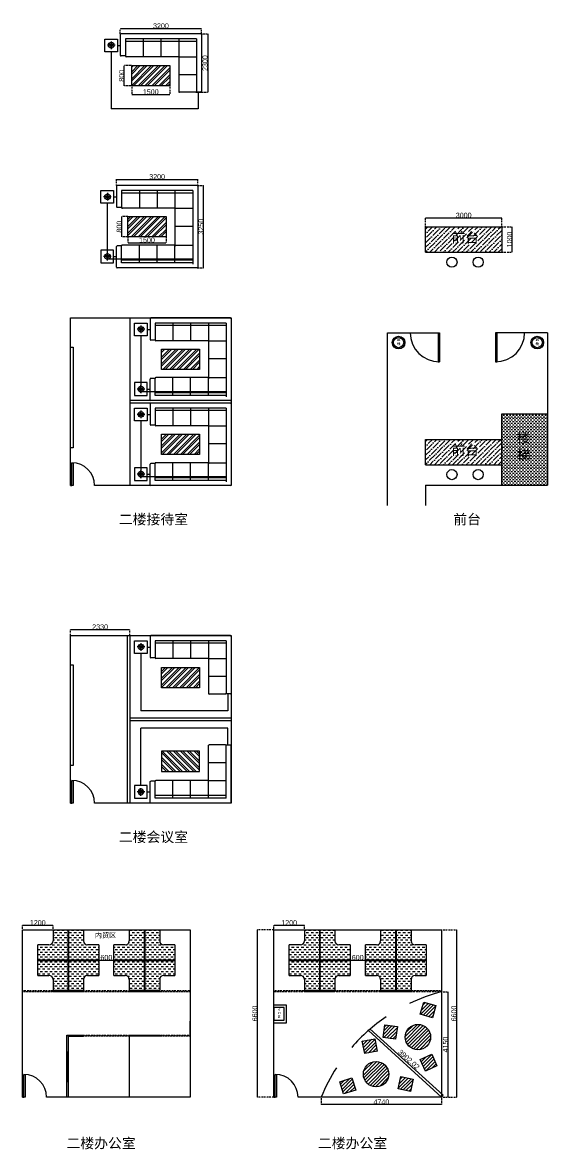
# Model space of a CAD drawing. Header units: millimetres. Extents: x 5032 to 54650, y 3654 to 48034.
# Drawn here: x 33980 to 54650, y 3654 to 48034 of the extents above; entities that cross this region are included whole.
import ezdxf

# ---------------------------------------------------------------- set-up
doc = ezdxf.new("R2010")
doc.units = ezdxf.units.MM
doc.linetypes.add('ACAD_ISO03W100', pattern=[30, 12, -18])
for name, color, linetype in [('font', 9, 'Continuous'), ('label', 7, 'Continuous'), ('layout', 254, 'Continuous'), ('object', 7, 'Continuous'), ('wall', 3, 'Continuous'), ('图层2', 2, 'Continuous'), ('图层3', 1, 'Continuous')]:
    doc.layers.add(name, color=color, linetype=linetype)
doc.styles.get("Standard").update_dxf_attribs({"font": 'arial.ttf', "height": 200})
doc.dimstyles.new('ISO-25', dxfattribs={"dimtxt": 400, "dimasz": 2.5, "dimexe": 1.25, "dimexo": 0.625, "dimtad": 1, "dimtxsty": 'Standard', "dimcen": 2.5, "dimclrd": 2, "dimclre": 2, "dimclrt": 2, "dimadec": 0, "dimazin": 0, "dimtfac": 1, "dimtmove": 0, "dimatfit": 3, "dimfxl": 0, "dimarcsym": 0})

# ---------------------------------------------------------------- blocks, each defined once
blk = doc.blocks.new('sofa')
h = blk.add_hatch()
h.set_pattern_fill('ANSI32', color=4, scale=20)
h.paths.add_polyline_path([(40950, 35180), (39450, 35180), (39450, 34380), (40950, 34380)])
at = {"color": 4}
for p, q in [((41300, 35530), (42000, 35530)), ((41300, 34830), (42000, 34830))]:
    blk.add_line(p, q, dxfattribs=at)
at = {"layer": '图层2', "color": 1}
for p, q in [((39000, 36400), (39000, 35590)), ((42170, 36430), (39030, 36430)), ((42200, 36400), (42200, 34169)), ((38386, 36228), (38886, 36228)), ((38386, 35728), (38386, 36228)), ((38886, 36228), (38886, 35728)), ((38886, 35978), (39000, 35978)), ((39200, 36230), (39200, 35560)), ((42000, 36230), (39200, 36230)), ((42000, 36230), (42000, 34283)), ((38886, 35728), (38386, 35728)), ((38636, 35728), (38636, 33473)), ((39200, 35560), (39030, 35560)), ((41300, 35530), (39230, 35530)), ((41300, 35530), (41300, 34160)), ((39450, 35180), (40950, 35180)), ((39450, 34380), (39450, 35180)), ((40950, 35180), (40950, 34380)), ((40950, 34380), (39450, 34380)), ((42000, 34283), (42000, 34160)), ((41970, 34130), (41330, 34130)), ((42170, 34139), (42000, 34139)), ((42061, 34139), (42061, 33473)), ((42061, 33473), (38636, 33473))]:
    blk.add_line(p, q, dxfattribs=at)
for centre, start, end in [((39030, 36400), 90, 180), ((42170, 36400), 0, 90), ((39030, 35590), 180, 270), ((39230, 35560), 180, 270), ((41330, 34160), 180, 270), ((41970, 34160), 270, 0), ((42170, 34169), 270, 0)]:
    blk.add_arc(centre, 30, start, end, dxfattribs=at)
at = {"layer": '图层3', "color": 4}
for p, q in [((38794, 35983), (38494, 35983)), ((38644, 36133), (38644, 35833)), ((42000, 36130), (39200, 36130)), ((39900, 36230), (39900, 35530)), ((40600, 36230), (40600, 35530)), ((41300, 36230), (41300, 35530))]:
    blk.add_line(p, q, dxfattribs=at)
for radius in [112, 56.2]:
    blk.add_circle((38644, 35983), radius, dxfattribs=at)
blk = doc.blocks.new('sofa_01')
h = blk.add_hatch()
h.set_pattern_fill('ANSI32', color=4, scale=20)
h.set_pattern_definition([(45, (11320, -5), (-134.70384, 134.70384), []), (45, (11409.8, -5), (-134.70384, 134.70384), [])])
h.paths.add_polyline_path([(52270, 34375), (52270, 35175), (50770, 35175), (50770, 34375)])
at = {"color": 4}
for p, q in [((52620, 35500), (53320, 35500)), ((52620, 34800), (53320, 34800)), ((52620, 34050), (53320, 34050))]:
    blk.add_line(p, q, dxfattribs=at)
at = {"layer": '图层2', "color": 1}
for p, q in [((53490, 36400), (50350, 36400)), ((49706, 36198), (50206, 36198)), ((49706, 35698), (49706, 36198)), ((50206, 36198), (50206, 35698)), ((50206, 35948), (50320, 35948)), ((50320, 36370), (50320, 35560)), ((50520, 36200), (50520, 35530)), ((53320, 36200), (50520, 36200)), ((53320, 36200), (53320, 33300)), ((53520, 36370), (53520, 33180)), ((50206, 35698), (49706, 35698)), ((49956, 35698), (49956, 33443)), ((50520, 35530), (50350, 35530)), ((52620, 35500), (50550, 35500)), ((50770, 35175), (52270, 35175)), ((50770, 34375), (50770, 35175)), ((52270, 35175), (52270, 34375)), ((52620, 35500), (52620, 34000)), ((52270, 34375), (50770, 34375)), ((49706, 33852), (49706, 33352)), ((50206, 33852), (49706, 33852)), ((50206, 33352), (50206, 33852)), ((50320, 33180), (50320, 33990)), ((50520, 34020), (50350, 34020)), ((50520, 33350), (50520, 34020)), ((52620, 34050), (50550, 34050)), ((49706, 33352), (50206, 33352)), ((53320, 33493), (49956, 33493)), ((50206, 33602), (50320, 33602)), ((53320, 33350), (50520, 33350)), ((53490, 33150), (50350, 33150))]:
    blk.add_line(p, q, dxfattribs=at)
for centre, start, end in [((50350, 36370), 90, 180), ((53490, 36370), 0, 90), ((50350, 35560), 180, 270), ((50550, 35530), 180, 270), ((50350, 33990), 90, 180), ((50550, 34020), 90, 180), ((50350, 33180), 180, 270), ((53490, 33180), 270, 0)]:
    blk.add_arc(centre, 30, start, end, dxfattribs=at)
at = {"layer": '图层3', "color": 4}
for p, q in [((50114, 35953), (49814, 35953)), ((49964, 36103), (49964, 35803)), ((53320, 36100), (50520, 36100)), ((51220, 36200), (51220, 35500)), ((51920, 36200), (51920, 35500)), ((52620, 36200), (52620, 35500)), ((49964, 33447), (49964, 33747)), ((51220, 33350), (51220, 34050)), ((51920, 33350), (51920, 34050)), ((52620, 33350), (52620, 34050)), ((50114, 33597), (49814, 33597)), ((53320, 33450), (50520, 33450))]:
    blk.add_line(p, q, dxfattribs=at)
for centre, radius in [((49964, 35953), 112), ((49964, 35953), 56.2), ((49964, 33597), 112), ((49964, 33597), 56.2)]:
    blk.add_circle(centre, radius, dxfattribs=at)
blk = doc.blocks.new('*D13')
at = {"layer": 'Defpoints', "color": 0, "transparency": 16777216}
for p in [(38280, 45537), (39780, 45537), (39780, 45200)]:
    blk.add_point(p, dxfattribs=at)
at = {"layer": 'font', "color": 2, "linetype": 'ACAD_ISO03W100', "lineweight": -2, "transparency": 16777216}
for p, q in [((38280, 45536), (38280, 45199)), ((39780, 45536), (39780, 45199))]:
    blk.add_line(p, q, dxfattribs=at)
at = {"layer": 'font', "color": 2, "lineweight": -2, "transparency": 16777216}
blk.add_line((38283, 45200), (39778, 45200), dxfattribs=at)
at = {"layer": 'font', "color": 2, "transparency": 16777216}
for points in [[(38283, 45200), (38283, 45200), (38280, 45200)], [(39778, 45200), (39778, 45200), (39780, 45200)]]:
    blk.add_solid(points, dxfattribs=at)
at = {"layer": 'font', "color": 2, "transparency": 16777216, "insert": (39030, 45303), "char_height": 200, "attachment_point": 5}
blk.add_mtext('1500', dxfattribs=at)
blk = doc.blocks.new('*D14')
at = {"layer": 'Defpoints', "color": 0, "transparency": 16777216}
for p in [(37980, 46337), (38280, 46337), (38280, 45537)]:
    blk.add_point(p, dxfattribs=at)
at = {"layer": 'font', "color": 2, "linetype": 'ACAD_ISO03W100', "lineweight": -2, "transparency": 16777216}
for p, q in [((38279, 46337), (37979, 46337)), ((38279, 45537), (37979, 45537))]:
    blk.add_line(p, q, dxfattribs=at)
at = {"layer": 'font', "color": 2, "lineweight": -2, "transparency": 16777216}
blk.add_line((37980, 45539), (37980, 46334), dxfattribs=at)
at = {"layer": 'font', "color": 2, "transparency": 16777216}
for points in [[(37980, 46334), (37980, 46334), (37980, 46337)], [(37980, 45539), (37980, 45539), (37980, 45537)]]:
    blk.add_solid(points, dxfattribs=at)
at = {"layer": 'font', "color": 2, "transparency": 16777216, "insert": (37877, 45937), "char_height": 200, "attachment_point": 5, "rotation": 90}
blk.add_mtext('800', dxfattribs=at)
blk = doc.blocks.new('*D15')
at = {"layer": 'Defpoints', "color": 0, "transparency": 16777216}
for p in [(37830, 47557), (41030, 47800), (41030, 47557)]:
    blk.add_point(p, dxfattribs=at)
at = {"layer": 'font', "color": 2, "linetype": 'ACAD_ISO03W100', "lineweight": -2, "transparency": 16777216}
for p, q in [((37830, 47557), (37830, 47801)), ((41030, 47557), (41030, 47801))]:
    blk.add_line(p, q, dxfattribs=at)
at = {"layer": 'font', "color": 2, "lineweight": -2, "transparency": 16777216}
blk.add_line((37833, 47800), (41028, 47800), dxfattribs=at)
at = {"layer": 'font', "color": 2, "transparency": 16777216}
for points in [[(37833, 47800), (37833, 47800), (37830, 47800)], [(41028, 47800), (41028, 47800), (41030, 47800)]]:
    blk.add_solid(points, dxfattribs=at)
at = {"layer": 'font', "color": 2, "transparency": 16777216, "insert": (39430, 47903), "char_height": 200, "attachment_point": 5}
blk.add_mtext('3200', dxfattribs=at)
blk = doc.blocks.new('*D16')
at = {"layer": 'Defpoints', "color": 0, "transparency": 16777216}
for p in [(41000, 47587), (40800, 45287), (41270, 45287)]:
    blk.add_point(p, dxfattribs=at)
at = {"layer": 'font', "color": 2, "linetype": 'ACAD_ISO03W100', "lineweight": -2, "transparency": 16777216}
for p, q in [((41001, 47587), (41271, 47587)), ((40801, 45287), (41271, 45287))]:
    blk.add_line(p, q, dxfattribs=at)
at = {"layer": 'font', "color": 2, "lineweight": -2, "transparency": 16777216}
blk.add_line((41270, 47584), (41270, 45289), dxfattribs=at)
at = {"layer": 'font', "color": 2, "transparency": 16777216}
for points in [[(41270, 47584), (41270, 47584), (41270, 47587)], [(41270, 45289), (41270, 45289), (41270, 45287)]]:
    blk.add_solid(points, dxfattribs=at)
at = {"layer": 'font', "color": 2, "transparency": 16777216, "insert": (41167, 46437), "char_height": 200, "attachment_point": 5, "rotation": 90}
blk.add_mtext('2300', dxfattribs=at)
blk = doc.blocks.new('*D17')
at = {"layer": 'Defpoints', "color": 0, "transparency": 16777216}
for p in [(38130, 39595), (39630, 39595), (39630, 39361)]:
    blk.add_point(p, dxfattribs=at)
at = {"layer": 'font', "color": 2, "linetype": 'ACAD_ISO03W100', "lineweight": -2, "transparency": 16777216}
for p, q in [((38130, 39594), (38130, 39360)), ((39630, 39594), (39630, 39360))]:
    blk.add_line(p, q, dxfattribs=at)
at = {"layer": 'font', "color": 2, "lineweight": -2, "transparency": 16777216}
blk.add_line((38133, 39361), (39628, 39361), dxfattribs=at)
at = {"layer": 'font', "color": 2, "transparency": 16777216}
for points in [[(38133, 39361), (38133, 39361), (38130, 39361)], [(39628, 39361), (39628, 39361), (39630, 39361)]]:
    blk.add_solid(points, dxfattribs=at)
at = {"layer": 'font', "color": 2, "transparency": 16777216, "insert": (38880, 39464), "char_height": 200, "attachment_point": 5}
blk.add_mtext('1500', dxfattribs=at)
blk = doc.blocks.new('*D18')
at = {"layer": 'Defpoints', "color": 0, "transparency": 16777216}
for p in [(37890, 40395), (38130, 40395), (38130, 39595)]:
    blk.add_point(p, dxfattribs=at)
at = {"layer": 'font', "color": 2, "linetype": 'ACAD_ISO03W100', "lineweight": -2, "transparency": 16777216}
for p, q in [((38129, 40395), (37889, 40395)), ((38129, 39595), (37889, 39595))]:
    blk.add_line(p, q, dxfattribs=at)
at = {"layer": 'font', "color": 2, "lineweight": -2, "transparency": 16777216}
blk.add_line((37890, 39597), (37890, 40392), dxfattribs=at)
at = {"layer": 'font', "color": 2, "transparency": 16777216}
for points in [[(37890, 40392), (37890, 40392), (37890, 40395)], [(37890, 39597), (37890, 39597), (37890, 39595)]]:
    blk.add_solid(points, dxfattribs=at)
at = {"layer": 'font', "color": 2, "transparency": 16777216, "insert": (37787, 39995), "char_height": 200, "attachment_point": 5, "rotation": 90}
blk.add_mtext('800', dxfattribs=at)
blk = doc.blocks.new('*D19')
at = {"layer": 'Defpoints', "color": 0, "transparency": 16777216}
for p in [(40880, 41858), (37680, 41615), (40880, 41615)]:
    blk.add_point(p, dxfattribs=at)
at = {"layer": 'font', "color": 2, "linetype": 'ACAD_ISO03W100', "lineweight": -2, "transparency": 16777216}
for p, q in [((37680, 41616), (37680, 41860)), ((40880, 41616), (40880, 41860))]:
    blk.add_line(p, q, dxfattribs=at)
at = {"layer": 'font', "color": 2, "lineweight": -2, "transparency": 16777216}
blk.add_line((37683, 41858), (40878, 41858), dxfattribs=at)
at = {"layer": 'font', "color": 2, "transparency": 16777216}
for points in [[(37683, 41859), (37683, 41858), (37680, 41858)], [(40878, 41859), (40878, 41858), (40880, 41858)]]:
    blk.add_solid(points, dxfattribs=at)
at = {"layer": 'font', "color": 2, "transparency": 16777216, "insert": (39280, 41961), "char_height": 200, "attachment_point": 5}
blk.add_mtext('3200', dxfattribs=at)
blk = doc.blocks.new('*D24')
at = {"layer": 'Defpoints', "color": 0, "transparency": 16777216}
for p in [(38200, 24130), (35870, 23890), (38200, 23890)]:
    blk.add_point(p, dxfattribs=at)
at = {"layer": 'font', "color": 2, "linetype": 'ACAD_ISO03W100', "lineweight": -2, "transparency": 16777216}
for p, q in [((35870, 23891), (35870, 24131)), ((38200, 23891), (38200, 24131))]:
    blk.add_line(p, q, dxfattribs=at)
at = {"layer": 'font', "color": 2, "lineweight": -2, "transparency": 16777216}
blk.add_line((35872, 24130), (38198, 24130), dxfattribs=at)
at = {"layer": 'font', "color": 2, "transparency": 16777216}
for points in [[(35872, 24130), (35872, 24130), (35870, 24130)], [(38198, 24130), (38198, 24130), (38200, 24130)]]:
    blk.add_solid(points, dxfattribs=at)
at = {"layer": 'font', "color": 2, "transparency": 16777216, "insert": (37035, 24233), "char_height": 200, "attachment_point": 5}
blk.add_mtext('2330', dxfattribs=at)
blk = doc.blocks.new('前台')
at = {"layer": 'font'}
h = blk.add_hatch(dxfattribs=at)
h.set_pattern_fill('ANSI36', color=4, scale=40)
h.set_pattern_definition([(45, (4e-11, 8369.74), (67.35192, 246.95704), [317.5, -63.5, 0, -63.5])])
h.paths.add_polyline_path([(52850, 38990), (52850, 39990), (49850, 39990), (49850, 38990)])
h.paths.add_polyline_path([(50739, 39120), (52083, 39120), (52083, 39892), (50739, 39892)], flags=24)
at = {"layer": 'font', "color": 1}
for p, q in [((49850, 38990), (49850, 39990)), ((49850, 39990), (52850, 39990)), ((49850, 38990), (52850, 38990))]:
    blk.add_line(p, q, dxfattribs=at)
for centre in [(50890, 38600), (51920, 38600)]:
    blk.add_circle(centre, 200, dxfattribs=at)
at = {"layer": 'object', "color": 1}
blk.add_line((52850, 39990), (52850, 38990), dxfattribs=at)
at = {"layer": 'font', "insert": (50870, 39770), "char_height": 400, "attachment_point": 1}
blk.add_mtext_dynamic_manual_height_columns('{\\fSimSun|b0|i0|c134|p2;前台}', width=1290, gutter_width=1000, heights=[0], dxfattribs=at)
blk = doc.blocks.new('*D27')
at = {"layer": 'Defpoints', "color": 0, "transparency": 16777216}
for p in [(49850, 39990), (52850, 40340), (52850, 39990)]:
    blk.add_point(p, dxfattribs=at)
at = {"layer": 'object', "color": 2, "linetype": 'ACAD_ISO03W100', "lineweight": -2, "transparency": 16777216}
for p, q in [((49850, 39990), (49850, 40341)), ((52850, 39990), (52850, 40341))]:
    blk.add_line(p, q, dxfattribs=at)
at = {"layer": 'object', "color": 2, "lineweight": -2, "transparency": 16777216}
blk.add_line((49853, 40340), (52848, 40340), dxfattribs=at)
at = {"layer": 'object', "color": 2, "transparency": 16777216}
for points in [[(49853, 40340), (49853, 40340), (49850, 40340)], [(52848, 40340), (52848, 40340), (52850, 40340)]]:
    blk.add_solid(points, dxfattribs=at)
at = {"layer": 'object', "color": 2, "transparency": 16777216, "insert": (51350, 40443), "char_height": 200, "attachment_point": 5}
blk.add_mtext('3000', dxfattribs=at)
blk = doc.blocks.new('*D28')
at = {"layer": 'Defpoints', "color": 0, "transparency": 16777216}
for p in [(52850, 39990), (53260, 39990), (52850, 38990)]:
    blk.add_point(p, dxfattribs=at)
at = {"layer": 'object', "color": 2, "linetype": 'ACAD_ISO03W100', "lineweight": -2, "transparency": 16777216}
for p, q in [((52851, 39990), (53261, 39990)), ((52851, 38990), (53261, 38990))]:
    blk.add_line(p, q, dxfattribs=at)
at = {"layer": 'object', "color": 2, "lineweight": -2, "transparency": 16777216}
blk.add_line((53260, 38992), (53260, 39987), dxfattribs=at)
at = {"layer": 'object', "color": 2, "transparency": 16777216}
for points in [[(53260, 39987), (53260, 39987), (53260, 39990)], [(53260, 38992), (53260, 38992), (53260, 38990)]]:
    blk.add_solid(points, dxfattribs=at)
at = {"layer": 'object', "color": 2, "transparency": 16777216, "insert": (53157, 39490), "char_height": 200, "attachment_point": 5, "rotation": 90}
blk.add_mtext('1000', dxfattribs=at)
blk = doc.blocks.new('*D29')
at = {"layer": 'Defpoints', "color": 0, "transparency": 16777216}
for p in [(40850, 41620), (41110, 41620), (40850, 38370)]:
    blk.add_point(p, dxfattribs=at)
at = {"layer": 'object', "color": 2, "linetype": 'ACAD_ISO03W100', "lineweight": -2, "transparency": 16777216}
for p, q in [((40851, 41620), (41111, 41620)), ((40851, 38370), (41111, 38370))]:
    blk.add_line(p, q, dxfattribs=at)
at = {"layer": 'object', "color": 2, "lineweight": -2, "transparency": 16777216}
blk.add_line((41110, 38372), (41110, 41617), dxfattribs=at)
at = {"layer": 'object', "color": 2, "transparency": 16777216}
for points in [[(41110, 41617), (41110, 41617), (41110, 41620)], [(41110, 38372), (41110, 38372), (41110, 38370)]]:
    blk.add_solid(points, dxfattribs=at)
at = {"layer": 'object', "color": 2, "transparency": 16777216, "insert": (41007, 39995), "char_height": 200, "attachment_point": 5, "rotation": 90}
blk.add_mtext('3250', dxfattribs=at)
blk = doc.blocks.new('desk')
h = blk.add_hatch()
h.set_pattern_fill('DASH', color=256, scale=30)
h.paths.add_polyline_path([(15720, 35800), (15130, 35800), (15130, 35360, -0.414214), (14970, 35200), (14530, 35200), (14530, 34610), (15720, 34610)])
h = blk.add_hatch()
h.set_pattern_fill('DASH', color=256, scale=30)
h.paths.add_polyline_path([(16930, 35200), (16490, 35200, -0.414214), (16330, 35360), (16330, 35800), (15740, 35800), (15740, 34610), (16930, 34610)])
h = blk.add_hatch()
h.set_pattern_fill('DASH', color=256, scale=30)
h.paths.add_polyline_path([(15720, 34590), (14530, 34590), (14530, 34000), (14970, 34000, -0.414214), (15130, 33840), (15130, 33400), (15720, 33400)])
h.paths.add_polyline_path([(16930, 34590), (15740, 34590), (15740, 33400), (16330, 33400), (16330, 33840, -0.414214), (16490, 34000), (16930, 34000)])
at = {"color": 1}
for p, q in [((15130, 35800), (15130, 35360)), ((16330, 35800), (16330, 35360)), ((14970, 35200), (14530, 35200)), ((16930, 35200), (16490, 35200)), ((14530, 34000), (14970, 34000)), ((15130, 33840), (15130, 33400)), ((16330, 33840), (16330, 33400)), ((16490, 34000), (16930, 34000))]:
    blk.add_line(p, q, dxfattribs=at)
for centre, start, end in [((14970, 35360), 270, 0), ((16490, 35360), 180, 270), ((14970, 33840), 0, 90), ((16490, 33840), 90, 180)]:
    blk.add_arc(centre, 160, start, end, dxfattribs=at)
at = {"layer": 'layout', "color": 4}
for p, q in [((15720, 35800), (15720, 33400)), ((15740, 35800), (15740, 33400)), ((14530, 34610), (16930, 34610)), ((14530, 34590), (16930, 34590))]:
    blk.add_line(p, q, dxfattribs=at)
at = {"layer": 'layout', "color": 1}
for points in [[(15130, 35800), (16330, 35800)], [(14530, 34000), (14530, 35200)], [(16930, 35200), (16930, 34000)], [(16330, 33400), (15130, 33400)]]:
    blk.add_lwpolyline(points, dxfattribs=at)
blk = doc.blocks.new('*D36')
at = {"layer": 'Defpoints', "color": 0, "transparency": 16777216}
for p in [(36980, 11110), (37580, 11110), (37580, 11110)]:
    blk.add_point(p, dxfattribs=at)
at = {"layer": 'label', "color": 2, "linetype": 'ACAD_ISO03W100', "lineweight": -2, "transparency": 16777216}
for p, q in [((36980, 11111), (36980, 11111)), ((37580, 11111), (37580, 11111))]:
    blk.add_line(p, q, dxfattribs=at)
at = {"layer": 'label', "color": 2, "lineweight": -2, "transparency": 16777216}
blk.add_line((36982, 11110), (37578, 11110), dxfattribs=at)
at = {"layer": 'label', "color": 2, "transparency": 16777216}
for points in [[(36982, 11110), (36982, 11110), (36980, 11110)], [(37578, 11110), (37578, 11110), (37580, 11110)]]:
    blk.add_solid(points, dxfattribs=at)
at = {"layer": 'label', "color": 2, "transparency": 16777216, "insert": (37280, 11213), "char_height": 200, "attachment_point": 5}
blk.add_mtext('600', dxfattribs=at)
blk = doc.blocks.new('*D38')
at = {"layer": 'Defpoints', "color": 0, "transparency": 16777216}
for p in [(33980, 12480), (33980, 12310), (35180, 12310)]:
    blk.add_point(p, dxfattribs=at)
at = {"layer": 'font', "color": 2, "linetype": 'ACAD_ISO03W100', "lineweight": -2, "transparency": 16777216}
for p, q in [((33980, 12311), (33980, 12481)), ((35180, 12311), (35180, 12481))]:
    blk.add_line(p, q, dxfattribs=at)
at = {"layer": 'font', "color": 2, "lineweight": -2, "transparency": 16777216}
blk.add_line((35178, 12480), (33982, 12480), dxfattribs=at)
at = {"layer": 'font', "color": 2, "transparency": 16777216}
for points in [[(33982, 12480), (33982, 12480), (33980, 12480)], [(35178, 12480), (35178, 12480), (35180, 12480)]]:
    blk.add_solid(points, dxfattribs=at)
at = {"layer": 'font', "color": 2, "transparency": 16777216, "insert": (34580, 12583), "char_height": 200, "attachment_point": 5}
blk.add_mtext('1200', dxfattribs=at)
blk = doc.blocks.new('*D39')
at = {"layer": 'Defpoints', "color": 0, "transparency": 16777216}
for p in [(46880, 11110), (47480, 11110), (47480, 11110)]:
    blk.add_point(p, dxfattribs=at)
at = {"layer": 'label', "color": 2, "linetype": 'ACAD_ISO03W100', "lineweight": -2, "transparency": 16777216}
for p, q in [((46880, 11111), (46880, 11111)), ((47480, 11111), (47480, 11111))]:
    blk.add_line(p, q, dxfattribs=at)
at = {"layer": 'label', "color": 2, "lineweight": -2, "transparency": 16777216}
blk.add_line((46882, 11110), (47478, 11110), dxfattribs=at)
at = {"layer": 'label', "color": 2, "transparency": 16777216}
for points in [[(46882, 11110), (46882, 11110), (46880, 11110)], [(47478, 11110), (47478, 11110), (47480, 11110)]]:
    blk.add_solid(points, dxfattribs=at)
at = {"layer": 'label', "color": 2, "transparency": 16777216, "insert": (47180, 11213), "char_height": 200, "attachment_point": 5}
blk.add_mtext('600', dxfattribs=at)
blk = doc.blocks.new('*D40')
at = {"layer": 'Defpoints', "color": 0, "transparency": 16777216}
for p in [(43880, 12480), (43880, 12310), (45080, 12310)]:
    blk.add_point(p, dxfattribs=at)
at = {"layer": 'font', "color": 2, "linetype": 'ACAD_ISO03W100', "lineweight": -2, "transparency": 16777216}
for p, q in [((43880, 12311), (43880, 12481)), ((45080, 12311), (45080, 12481))]:
    blk.add_line(p, q, dxfattribs=at)
at = {"layer": 'font', "color": 2, "lineweight": -2, "transparency": 16777216}
blk.add_line((45078, 12480), (43882, 12480), dxfattribs=at)
at = {"layer": 'font', "color": 2, "transparency": 16777216}
for points in [[(43882, 12480), (43882, 12480), (43880, 12480)], [(45078, 12480), (45078, 12480), (45080, 12480)]]:
    blk.add_solid(points, dxfattribs=at)
at = {"layer": 'font', "color": 2, "transparency": 16777216, "insert": (44480, 12583), "char_height": 200, "attachment_point": 5}
blk.add_mtext('1200', dxfattribs=at)
blk = doc.blocks.new('*D41')
at = {"layer": 'Defpoints', "color": 0, "transparency": 16777216}
for p in [(47581, 8322), (47652, 8400), (50480, 5710)]:
    blk.add_point(p, dxfattribs=at)
at = {"layer": 'font', "color": 2, "linetype": 'ACAD_ISO03W100', "lineweight": -2, "transparency": 16777216}
for p, q in [((47582, 8322), (47653, 8401)), ((50480, 5710), (50551, 5789))]:
    blk.add_line(p, q, dxfattribs=at)
at = {"layer": 'font', "color": 2, "lineweight": -2, "transparency": 16777216}
blk.add_line((50549, 5790), (47654, 8399), dxfattribs=at)
at = {"layer": 'font', "color": 2, "transparency": 16777216}
for points in [[(47654, 8399), (47653, 8398), (47652, 8400)], [(50549, 5790), (50548, 5790), (50551, 5788)]]:
    blk.add_solid(points, dxfattribs=at)
at = {"layer": 'font', "color": 2, "transparency": 16777216, "insert": (49182, 7184), "char_height": 200, "attachment_point": 5, "rotation": 317.9804}
blk.add_mtext('3902,02', dxfattribs=at)
blk = doc.blocks.new('*D42')
at = {"layer": 'Defpoints', "color": 0, "transparency": 16777216}
for p in [(45740, 5710), (45740, 5420), (50480, 5710)]:
    blk.add_point(p, dxfattribs=at)
at = {"layer": 'font', "color": 2, "linetype": 'ACAD_ISO03W100', "lineweight": -2, "transparency": 16777216}
for p, q in [((45740, 5709), (45740, 5419)), ((50480, 5709), (50480, 5419))]:
    blk.add_line(p, q, dxfattribs=at)
at = {"layer": 'font', "color": 2, "lineweight": -2, "transparency": 16777216}
blk.add_line((50478, 5420), (45742, 5420), dxfattribs=at)
at = {"layer": 'font', "color": 2, "transparency": 16777216}
for points in [[(45742, 5420), (45742, 5420), (45740, 5420)], [(50478, 5420), (50478, 5420), (50480, 5420)]]:
    blk.add_solid(points, dxfattribs=at)
at = {"layer": 'font', "color": 2, "transparency": 16777216, "insert": (48110, 5523), "char_height": 200, "attachment_point": 5}
blk.add_mtext('4740', dxfattribs=at)
blk = doc.blocks.new('*D43')
at = {"layer": 'Defpoints', "color": 0, "transparency": 16777216}
for p in [(50480, 9860), (50740, 9860), (50480, 5710)]:
    blk.add_point(p, dxfattribs=at)
at = {"layer": 'font', "color": 2, "linetype": 'ACAD_ISO03W100', "lineweight": -2, "transparency": 16777216}
for p, q in [((50481, 9860), (50741, 9860)), ((50481, 5710), (50741, 5710))]:
    blk.add_line(p, q, dxfattribs=at)
at = {"layer": 'font', "color": 2, "lineweight": -2, "transparency": 16777216}
blk.add_line((50740, 5713), (50740, 9857), dxfattribs=at)
at = {"layer": 'font', "color": 2, "transparency": 16777216}
for points in [[(50740, 9857), (50740, 9857), (50740, 9860)], [(50740, 5713), (50740, 5713), (50740, 5710)]]:
    blk.add_solid(points, dxfattribs=at)
at = {"layer": 'font', "color": 2, "transparency": 16777216, "insert": (50637, 7785), "char_height": 200, "attachment_point": 5, "rotation": 90}
blk.add_mtext('4150', dxfattribs=at)
blk = doc.blocks.new('*D44')
at = {"layer": 'Defpoints', "color": 0, "transparency": 16777216}
for p in [(50480, 12310), (50480, 5710), (51070, 5710)]:
    blk.add_point(p, dxfattribs=at)
at = {"layer": 'font', "color": 2, "linetype": 'ACAD_ISO03W100', "lineweight": -2, "transparency": 16777216}
for p, q in [((50481, 12310), (51071, 12310)), ((50481, 5710), (51071, 5710))]:
    blk.add_line(p, q, dxfattribs=at)
at = {"layer": 'font', "color": 2, "lineweight": -2, "transparency": 16777216}
blk.add_line((51070, 12308), (51070, 5713), dxfattribs=at)
at = {"layer": 'font', "color": 2, "transparency": 16777216}
for points in [[(51070, 12308), (51070, 12308), (51070, 12310)], [(51070, 5713), (51070, 5713), (51070, 5710)]]:
    blk.add_solid(points, dxfattribs=at)
at = {"layer": 'font', "color": 2, "transparency": 16777216, "insert": (50967, 9010), "char_height": 200, "attachment_point": 5, "rotation": 90}
blk.add_mtext('6600', dxfattribs=at)
blk = doc.blocks.new('*D45')
at = {"layer": 'Defpoints', "color": 0, "transparency": 16777216}
for p in [(43230, 12310), (43880, 12310), (43880, 5710)]:
    blk.add_point(p, dxfattribs=at)
at = {"layer": 'font', "color": 2, "linetype": 'ACAD_ISO03W100', "lineweight": -2, "transparency": 16777216}
for p, q in [((43879, 12310), (43229, 12310)), ((43879, 5710), (43229, 5710))]:
    blk.add_line(p, q, dxfattribs=at)
at = {"layer": 'font', "color": 2, "lineweight": -2, "transparency": 16777216}
blk.add_line((43230, 5713), (43230, 12308), dxfattribs=at)
at = {"layer": 'font', "color": 2, "transparency": 16777216}
for points in [[(43230, 12308), (43230, 12308), (43230, 12310)], [(43230, 5713), (43230, 5713), (43230, 5710)]]:
    blk.add_solid(points, dxfattribs=at)
at = {"layer": 'font', "color": 2, "transparency": 16777216, "insert": (43127, 9010), "char_height": 200, "attachment_point": 5, "rotation": 90}
blk.add_mtext('6600', dxfattribs=at)

msp = doc.modelspace()

# ---------------------------------------------------------------- hatches: boundary and pattern name
at = {"layer": 'font'}
h = msp.add_hatch(dxfattribs=at)
h.set_pattern_fill('DASH', color=256, scale=20)
h.paths.add_polyline_path([(52850, 32620), (52850, 29820), (54650, 29820), (54650, 32620)])
h.paths.add_polyline_path([(53319.888, 30494.339), (54091.955, 30494.339), (54091.955, 32002.346), (53319.888, 32002.346)], flags=24)
h = msp.add_hatch(dxfattribs=at)
h.set_pattern_fill('ANSI36', color=4, scale=40)
h.paths.add_polyline_path([(52850, 30620), (52850, 31620), (49850, 31620), (49850, 30620)])
h.paths.add_polyline_path([(50738.715, 30750.279), (52082.849, 30750.279), (52082.849, 31522.346), (50738.715, 31522.346)], flags=24)
h = msp.add_hatch(dxfattribs=at)
h.set_pattern_fill('ANSI31', color=256, scale=30)
h.paths.add_polyline_path([(50050, 8080, 1), (49050, 8080, 1)])
h.paths.add_polyline_path([(48400, 6620, 1), (47400, 6620, 1)])
h.paths.add_polyline_path([(48742.742, 8490.718), (48247.767, 8561.428), (48177.057, 8066.454), (48672.032, 7995.743)])
h.paths.add_polyline_path([(49641.157, 8977.981), (50121.61, 8839.545), (50260.046, 9319.999), (49779.593, 9458.435)])
h.paths.add_polyline_path([(49635.97, 7196.023), (49843.854, 6741.287), (50298.589, 6949.17), (50090.706, 7403.906)])
h.paths.add_polyline_path([(48878.48, 6527.187), (48772.813, 6038.48), (49261.52, 5932.813), (49367.187, 6421.52)])
h.paths.add_polyline_path([(47453.69, 7427.787), (47943.98, 7525.845), (47845.922, 8016.135), (47355.632, 7918.077)])
h.paths.add_polyline_path([(47098.237, 5993.185), (46947.291, 6469.856), (46470.62, 6318.911), (46621.566, 5842.239)])

# ---------------------------------------------------------------- linework, layer by layer
for points in [[(35870, 35250), (35970, 35250), (35970, 31290), (35870, 31290)], [(35870, 22740), (35970, 22740), (35970, 18780), (35870, 18780)]]:
    msp.add_lwpolyline(points, close=True)
for p, q in [((52850, 29820), (52850, 32620)), ((52850, 32620), (54650, 32620)), ((40580, 8110), (40580, 8710)), ((38180, 8110), (38180, 5710))]:
    msp.add_line(p, q, dxfattribs=at)
at = {"layer": 'font', "color": 1}
for p, q in [((49850, 30620), (49850, 31620)), ((49850, 31620), (52850, 31620)), ((49850, 30620), (52850, 30620))]:
    msp.add_line(p, q, dxfattribs=at)
at = {"layer": 'font', "color": 3}
msp.add_line((50480, 5710), (47601.688, 8340.115), dxfattribs=at)
at = {"layer": 'font', "color": 7, "linetype": 'ACAD_ISO03W100'}
for points in [[(33980, 9910), (35180, 9910), (35180, 9860), (33980, 9860)], [(36380, 9910), (38180, 9910), (38180, 9860), (36380, 9860)], [(39376.25, 9910), (40580, 9910), (40580, 9860), (39376.25, 9860)], [(43880, 9910), (45080, 9910), (45080, 9860), (43880, 9860)], [(46280, 9910), (48080, 9910), (48080, 9860), (46280, 9860)], [(49276.25, 9910), (50480, 9910), (50480, 9860), (49276.25, 9860)], [(36380, 8160), (38180, 8160), (38180, 8110), (36380, 8110)], [(39380, 8160), (40580, 8160), (40580, 8110), (39380, 8110)]]:
    msp.add_lwpolyline(points, close=True, dxfattribs=at)
at = {"layer": 'font', "color": 5}
for points in [[(36380, 9860), (35180, 9860), (35180, 9910), (36380, 9910)], [(38180, 9910), (39376.25, 9910), (39376.25, 9860), (38180, 9860)], [(46280, 9860), (45080, 9860), (45080, 9910), (46280, 9910)], [(48080, 9910), (49276.25, 9910), (49276.25, 9860), (48080, 9860)], [(35730, 8160), (35780, 8160), (35780, 5710), (35730, 5710)], [(35780, 8160), (36380, 8160), (36380, 8110), (35780, 8110)], [(38180, 8160), (39380, 8160), (39380, 8110), (38180, 8110)]]:
    msp.add_lwpolyline(points, close=True, dxfattribs=at)
at = {"layer": 'font'}
msp.add_lwpolyline([(43880, 8640), (44380, 8640), (44380, 9340), (43880, 9340)], dxfattribs=at)
at = {"layer": 'font', "color": 1}
for points in [[(49779.593, 9458.435), (50260.046, 9319.999), (50121.61, 8839.545), (49641.157, 8977.981)], [(48247.767, 8561.428), (48742.742, 8490.718), (48672.032, 7995.743), (48177.057, 8066.454)], [(47943.98, 7525.845), (47453.69, 7427.787), (47355.632, 7918.077), (47845.922, 8016.135)], [(49843.854, 6741.287), (49635.97, 7196.023), (50090.706, 7403.906), (50298.589, 6949.17)], [(46621.566, 5842.239), (46470.62, 6318.911), (46947.291, 6469.856), (47098.237, 5993.185)], [(49367.187, 6421.52), (49261.52, 5932.813), (48772.813, 6038.48), (48878.48, 6527.187)]]:
    msp.add_lwpolyline(points, close=True, dxfattribs=at)
at = {"layer": 'font'}
msp.add_lwpolyline([(44280, 8740), (44280, 9240), (43880, 9240), (43880, 8740)], close=True, dxfattribs=at)
at = {"layer": 'font', "color": 1}
for centre, radius in [((50890, 30230), 200), ((51920, 30230), 200), ((49550, 8080), 500), ((47900, 6620), 500)]:
    msp.add_circle(centre, radius, dxfattribs=at)
at = {"layer": 'font', "color": 3}
for start, end in [(104.3314214, 115.4264546), (124.0708598, 139.0620924), (147.3302702, 158.0746507)]:
    msp.add_arc((52205.075, 3107.733), 6969.146, start, end, dxfattribs=at)
at = {"layer": 'label'}
for p, q in [((38200, 36400), (38200, 29800)), ((42200, 33150), (38200, 33150)), ((42200, 33050), (38200, 33050)), ((38100, 23890), (38100, 17290)), ((38200, 23890), (38200, 17290)), ((42200, 20640), (38200, 20640)), ((42200, 20540), (38200, 20540))]:
    msp.add_line(p, q, dxfattribs=at)
at = {"layer": 'layout', "color": 4}
msp.add_line((35780, 8110), (35780, 5710), dxfattribs=at)
at = {"layer": 'layout', "color": 1}
for points in [[(35780, 8110), (36380, 8110)], [(35780, 6310), (35780, 7510)]]:
    msp.add_lwpolyline(points, dxfattribs=at)
at = {"layer": 'object'}
for centre, radius in [((48790, 35430), 250), ((48790, 35430), 200), ((54250, 35430), 250), ((54250, 35430), 200)]:
    msp.add_circle(centre, radius, dxfattribs=at)
at = {"layer": 'wall'}
for p, q in [((35870, 36400), (42200, 36400)), ((35870, 29800), (35870, 36400)), ((42200, 36400), (42200, 29800)), ((48350, 29020), (48350, 35820)), ((48350, 35820), (50350, 35820)), ((50350, 35820), (50400, 35820)), ((50350, 35820), (50350, 34670)), ((50400, 35820), (50400, 34670)), ((52650, 35820), (52600, 35820)), ((52600, 35820), (52600, 34670)), ((54650, 35820), (52650, 35820)), ((52650, 35820), (52650, 34670)), ((54650, 35820), (54650, 29820)), ((50350, 34670), (50400, 34670)), ((52600, 34670), (52650, 34670)), ((35870, 29800), (35920, 29800)), ((42200, 29800), (36820, 29800)), ((49850, 29820), (54650, 29820)), ((49850, 29820), (49850, 29020)), ((35870, 23890), (42200, 23890)), ((35870, 17290), (35870, 23890)), ((42200, 23890), (42200, 17290)), ((35870, 17290), (35920, 17290)), ((42200, 17290), (36820, 17290)), ((33980, 12310), (40580, 12310)), ((33980, 5710), (33980, 12310)), ((40580, 12310), (40580, 5710)), ((43880, 12310), (50480, 12310)), ((43880, 5710), (43880, 12310)), ((50480, 12310), (50480, 5710)), ((33980, 5710), (34030, 5710)), ((40580, 5710), (34930, 5710)), ((43880, 5710), (43930, 5710)), ((50480, 5710), (44830, 5710))]:
    msp.add_line(p, q, dxfattribs=at)
for points in [[(35920, 30700), (35970, 30700), (35970, 29800), (35920, 29800)], [(35920, 18190), (35970, 18190), (35970, 17290), (35920, 17290)], [(34030, 6610), (34080, 6610), (34080, 5710), (34030, 5710)], [(43930, 6610), (43980, 6610), (43980, 5710), (43930, 5710)]]:
    msp.add_lwpolyline(points, close=True, dxfattribs=at)
for centre, radius, start, end in [((50400, 35820), 1150, 180, 270), ((52600, 35820), 1150, 270, 0), ((35920, 29800), 900, 0, 90), ((35920, 17290), 900, 0, 90), ((34030, 5710), 900, 0, 90), ((43930, 5710), 900, 0, 90)]:
    msp.add_arc(centre, radius, start, end, dxfattribs=at)

# ---------------------------------------------------------------- block references
at = {"layer": 'label'}
for name, p in [('sofa', (-1170, 11156.728)), ('sofa_01', (-12640, 5220)), ('sofa_01', (-11320, 0)), ('sofa_01', (-11320, -3350)), ('sofa', (0, -12540))]:
    msp.add_blockref(name, p, dxfattribs=at)
at = {"layer": 'label', "xscale": -1, "rotation": 180}
msp.add_blockref('sofa', (0, 53720), dxfattribs=at)
at = {"layer": 'layout'}
for p in [(20050, -23490), (23050, -23490), (29950, -23490), (32950, -23490)]:
    msp.add_blockref('desk', p, dxfattribs=at)
at = {"layer": 'object'}
msp.add_blockref('前台', (0, 0), dxfattribs=at)

# ---------------------------------------------------------------- texts
at = {"layer": 'font'}
for s, width, gutter_width, insert, char_height, attachment_point in [('{\\fSimSun|b0|i0|c134|p2;盆栽}', 200, 1000, (48720, 35600), 100, 1), ('{\\fSimSun|b0|i0|c134|p2;盆栽}', 200, 1000, (54180, 35600), 100, 1), ('{\\fSimSun|b0|i0|c134|p2;楼梯}', 310, 1000, (53440, 31880), 400, 1), ('{\\fSimSun|b0|i0|c134|p2;前台}', 1290, 1000, (50870, 31400), 400, 1), ('{\\fSimSun|b0|i0|c134|p2;二楼接待室}', 4609.25355, 2000, (37770, 28670), 400, 1), ('{\\fSimSun|b0|i0|c134|p2;前台}', 4609.25355, 2000, (50940, 28670), 400, 1), ('{\\fSimSun|b0|i0|c134|p2;二楼会议室}', 4609.25355, 2000, (37770, 16160), 400, 1), ('{\\fSimSun|b0|i0|c134|p2;内贸区}', 910, 1000, (36830, 12190), 200, 1), ('{\\fSimSun|b0|i0|c134|p2;打印区}', 140, 1000, (44140, 9190), 80, 3), ('{\\fSimSun|b0|i0|c134|p2;二楼办公室}', 4609.25355, 2000, (35710, 4100), 400, 1), ('{\\fSimSun|b0|i0|c134|p2;二楼办公室}', 4609.25355, 2000, (45610, 4100), 400, 1)]:
    msp.add_mtext_dynamic_manual_height_columns(s, width=width, gutter_width=gutter_width, heights=[0], dxfattribs=dict(at, insert=insert, char_height=char_height, attachment_point=attachment_point))

# ---------------------------------------------------------------- dimensions: what is measured, and where the dimension line sits
for base, p1, p2, picture, middle in [((41030, 47800), (37830, 47556.728), (41030, 47556.728), '*D15', (39430, 47902.808)), ((39780, 45200), (38280, 45536.728), (39780, 45536.728), '*D13', (39030, 45302.74)), ((40880, 41858.272), (37680, 41615), (40880, 41615), '*D19', (39280, 41961.08)), ((38200, 24130), (35870, 23890), (38200, 23890), '*D24', (37035, 24232.808)), ((33980, 12480), (35180, 12310), (33980, 12310), '*D38', (34580, 12582.74)), ((43880, 12480), (45080, 12310), (43880, 12310), '*D40', (44480, 12582.74)), ((45740, 5420), (50480, 5710), (45740, 5710), '*D42', (48110, 5522.74))]:
    dim = msp.add_linear_dim(base=base, p1=p1, p2=p2, dimstyle='ISO-25', dxfattribs=at)
    dim.commit()
    dim.dimension.update_dxf_attribs({"geometry": picture, "text_midpoint": middle})
for base, p1, p2, picture, middle in [((41270, 45286.728), (41000, 47586.728), (40800, 45286.728), '*D16', (41167.192, 46436.728)), ((37980, 46336.728), (38280, 45536.728), (38280, 46336.728), '*D14', (37877.26, 45936.728)), ((43230, 12310), (43880, 5710), (43880, 12310), '*D45', (43127.26, 9010)), ((51070, 5710), (50480, 12310), (50480, 5710), '*D44', (50967.26, 9010)), ((50740, 9860), (50480, 5710), (50480, 9860), '*D43', (50637.26, 7785))]:
    dim = msp.add_linear_dim(base=base, p1=p1, p2=p2, angle=90, dimstyle='ISO-25', dxfattribs=at)
    dim.commit()
    dim.dimension.update_dxf_attribs({"geometry": picture, "text_midpoint": middle})
dim = msp.add_linear_dim(base=(37890, 40395), p1=(38130, 39595), p2=(38130, 40395), angle=90, dimstyle='ISO-25', dxfattribs=at)
dim.commit()
dim.dimension.update_dxf_attribs({"geometry": '*D18', "text_midpoint": (37890, 39995), "dimtype": 160})
dim = msp.add_linear_dim(base=(39630, 39361.012), p1=(38130, 39595), p2=(39630, 39595), dimstyle='ISO-25', dxfattribs=at)
dim.commit()
dim.dimension.update_dxf_attribs({"geometry": '*D17', "text_midpoint": (38880, 39361.012), "dimtype": 160})
dim = msp.add_aligned_dim(p1=(50480, 5710), p2=(47581.127, 8321.953), distance=-105.504, dimstyle='ISO-25', dxfattribs=at)
dim.commit()
dim.dimension.update_dxf_attribs({"geometry": '*D41', "text_midpoint": (49182.059, 7184.114)})
at = {"layer": 'label'}
for base, p1, p2, picture, middle in [((37580, 11110), (36980, 11110), (37580, 11110), '*D36', (37280, 11212.74)), ((47480, 11110), (46880, 11110), (47480, 11110), '*D39', (47180, 11212.74))]:
    dim = msp.add_linear_dim(base=base, p1=p1, p2=p2, dimstyle='ISO-25', dxfattribs=at)
    dim.commit()
    dim.dimension.update_dxf_attribs({"geometry": picture, "text_midpoint": middle})
at = {"layer": 'object'}
for base, p1, p2, picture, middle in [((41110, 41620), (40850, 38370), (40850, 41620), '*D29', (41007.192, 39995)), ((53260, 39989.744), (52850, 38989.744), (52850, 39989.744), '*D28', (53157.26, 39489.744))]:
    dim = msp.add_linear_dim(base=base, p1=p1, p2=p2, angle=90, dimstyle='ISO-25', dxfattribs=at)
    dim.commit()
    dim.dimension.update_dxf_attribs({"geometry": picture, "text_midpoint": middle})
dim = msp.add_linear_dim(base=(52850, 40340), p1=(49850, 39989.744), p2=(52850, 39989.744), dimstyle='ISO-25', dxfattribs=at)
dim.commit()
dim.dimension.update_dxf_attribs({"geometry": '*D27', "text_midpoint": (51350, 40442.808)})

doc.saveas('drawing.dxf')
